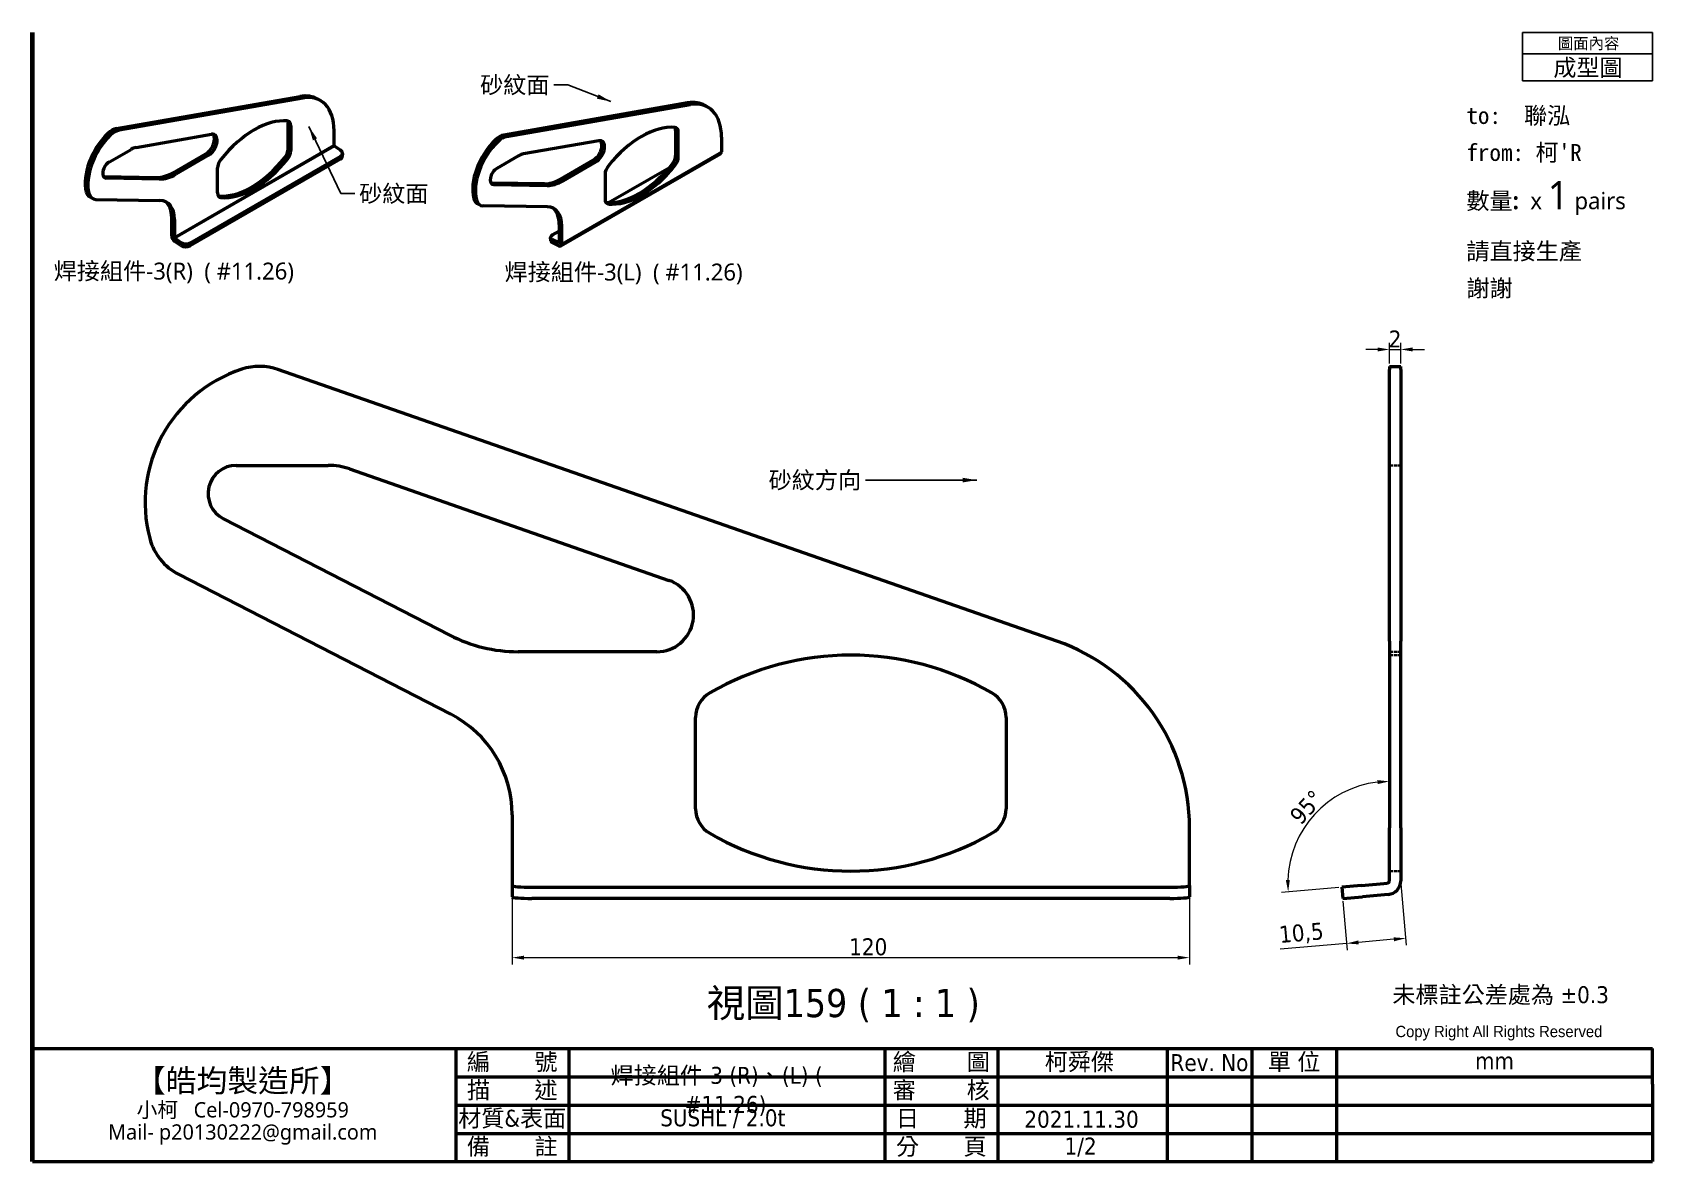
# Model space of a CAD drawing. Header units: millimetres. Extents: x 15 to 876, y 15 to 615.
import ezdxf
from ezdxf.enums import TextEntityAlignment as Align

# ---------------------------------------------------------------- set-up
doc = ezdxf.new("R2010")
doc.units = ezdxf.units.MM
doc.header["$LTSCALE"] = 3
doc.linetypes.add('DASHED', pattern=[0.2068, 0.1655, -0.0413])
for name, color, linetype, lineweight in [('可見 (ISO)', 7, 'Continuous', 50), ('圖框 (ISO)', 7, 'Continuous', 70), ('標註 (ISO)', 12, 'Continuous', 18), ('標題 (ISO)', 7, 'Continuous', 50), ('窄部可見 (ISO)', 7, 'Continuous', 35), ('符號 (ISO)', 7, 'Continuous', 25), ('隱藏 (ISO)', 7, 'DASHED', 35)]:
    doc.layers.add(name, color=color, linetype=linetype, lineweight=lineweight)
doc.styles.add('@2.0標示文字 (ISO)', font='tahoma_0.ttf')
doc.styles.add('@3.0標示文字 (ISO)', font='tahoma_0.ttf')
doc.styles.add('標示文字 (ISO)', font='tahoma_0.ttf')
doc.styles.add('註記文字 (ISO)', font='tahoma_0.ttf')
doc.dimstyles.new('預設 (ISO)', dxfattribs={"dimscale": 3, "dimtxt": 3, "dimasz": 2.1, "dimexe": 1.2, "dimexo": 0.5, "dimgap": 0.3, "dimtad": 1, "dimrnd": 1e-08, "dimtxsty": '@3.0標示文字 (ISO)', "dimcen": 0.09, "dimdle": 3, "dimclrd": 256, "dimclre": 256, "dimclrt": 256, "dimazin": 2, "dimtfac": 1, "dimtmove": 0, "dimatfit": 3, "dimfxl": 0, "dimtolj": 1, "dimtzin": 0, "dimlwd": -1, "dimlwe": -1, "dimarcsym": 0})
doc.dimstyles.new('預設 - Method 1b (ISO)$7', dxfattribs={"dimscale": 3, "dimtxt": 3, "dimasz": 2.5, "dimexe": 3.175, "dimexo": 0, "dimgap": 0.762, "dimtad": 1, "dimtoh": 1, "dimrnd": 1e-08, "dimtxsty": '註記文字 (ISO)', "dimcen": 0.09, "dimdle": 10, "dimclrd": 256, "dimclre": 256, "dimclrt": 256, "dimazin": 2, "dimtfac": 1.166667, "dimtmove": 0, "dimatfit": 3, "dimfxl": 0, "dimtolj": 1, "dimlwd": -1, "dimlwe": -1, "dimarcsym": 0})

# ---------------------------------------------------------------- blocks, each defined once
blk = doc.blocks.new('圖框 預設圖框')
at = {"layer": '圖框 (ISO)', "flags": 128}
blk.add_lwpolyline([(5, 5), (5, 205)], dxfattribs=at)
blk = doc.blocks.new('標題欄框 KSJ-單位mm')
at = {"layer": '標題 (ISO)'}
for p, q in [((41.84, 139.37), (328.84, 139.37)), ((41.84, 130.09), (41.84, 139.37)), ((116.84, 139.37), (116.84, 119.37)), ((136.84, 139.37), (136.84, 119.37)), ((136.84, 139.37), (136.84, 119.37)), ((192.84, 139.37), (192.84, 119.37)), ((212.84, 139.37), (212.84, 119.37)), ((212.84, 139.37), (212.84, 119.37)), ((242.84, 139.37), (242.84, 119.37)), ((257.84, 139.37), (257.84, 119.37)), ((272.84, 139.37), (272.84, 119.37)), ((328.84, 133.09), (328.84, 139.37)), ((116.84, 134.37), (192.84, 134.37)), ((192.84, 134.37), (212.84, 134.37)), ((212.84, 134.37), (242.84, 134.37)), ((242.84, 134.37), (328.84, 134.37)), ((328.84, 133.09), (328.84, 119.37)), ((41.84, 119.37), (41.84, 130.09)), ((116.84, 129.37), (192.84, 129.37)), ((192.84, 129.37), (242.84, 129.37)), ((242.84, 129.37), (328.84, 129.37)), ((116.84, 124.37), (192.84, 124.37)), ((192.84, 124.37), (242.84, 124.37)), ((242.84, 124.37), (328.84, 124.37)), ((41.84, 119.37), (328.84, 119.37)), ((242.84, 119.37), (328.84, 119.37))]:
    blk.add_line(p, q, dxfattribs=at)
at = {"layer": '標題 (ISO)', "insert": (283.3, 143.41), "char_height": 2, "attachment_point": 1, "style": '註記文字 (ISO)'}
blk.add_mtext('\\f新細明體|b0|i0;\\H2.0000;Copy Right All Rights Reserved', dxfattribs=at)
at = {"layer": '標題 (ISO)', "char_height": 3, "attachment_point": 5, "style": '註記文字 (ISO)'}
for s, insert, width in [('編       號', (126.84, 136.87), 20), ('繪        圖        ', (202.84, 136.87), 20), ('Rev. No', (250.34, 136.87), 15), ('單 位 ', (265.34, 136.87), 15), ('mm', (300.84, 137.21), 56), ('描       述', (126.84, 131.87), 20), ('審        核', (202.84, 131.87), 20), ('材質&表面', (126.84, 126.87), 20), ('日       期', (202.84, 126.87), 20), ('備       註', (126.84, 121.87), 20), ('分       頁', (202.84, 121.87), 20)]:
    blk.add_mtext(s, dxfattribs=dict(at, insert=insert, width=width))
at = {"layer": '標題 (ISO)', "insert": (79.1, 129.03), "char_height": 3, "width": 74.2489, "attachment_point": 5, "line_spacing_factor": 0.871881, "style": '註記文字 (ISO)'}
blk.add_mtext('{\\fMicrosoft JhengHei|b1|i0|c136|p34;\\H1.33333x;【皓均製造所】\\P\\fMicrosoft JhengHei|b0|i0|c136|p34;\\H0.675x;小柯   \\fMicrosoft JhengHei|b0|i0|c0|p34;Cel-\\f@Microsoft JhengHei|b0|i0|c0|p34;0970-798959\\H1.40979x; \\H0.70932x;\\P\\fMicrosoft JhengHei|b0|i0|c0|p34;Mail- \\f@Microsoft JhengHei|b0|i0|c0|p34;p20130222@gmail.com\\H1.08693x; }', dxfattribs=at)
at = {"layer": '標題 (ISO)', "style": '註記文字 (ISO)'}
for tag, p in [('請輸入編號', (164.84, 136.87)), ('請輸入審核人員', (227.84, 131.87)), ('(變更序號)輸入1', (250.34, 131.87)), ('變更的日期1', (265.34, 131.87)), ('設計變更的內容1', (300.84, 131.87)), ('(變更序號)輸入2', (250.34, 126.87)), ('變更的日期2', (265.34, 126.87)), ('設計變更的內容2', (300.84, 126.87)), ('請輸入備註', (164.84, 121.87)), ('(變更序號)輸入3', (250.34, 121.87)), ('變更的日期3', (265.34, 121.87)), ('設計變更的內容3', (300.84, 121.87))]:
    blk.add_attdef(tag, text='', height=3, dxfattribs=at).set_placement(p, align=Align.MIDDLE_CENTER)
for tag, p in [('請輸入繪圖人員_001', (221.16, 135.53)), ('請輸入描述_001', (144.27, 133.14)), ('請輸入描述_002', (157.39, 128)), ('請輸入材質&表面處理_001', (153.05, 125.62)), ('請輸入日期_001', (217.56, 125.37)), ('請輸入分頁_001', (224.67, 120.62))]:
    blk.add_attdef(tag, p, '', height=3, dxfattribs=at)
blk = doc.blocks.new('表格1')
at = {"layer": '符號 (ISO)'}
for p, q in [((268.95, 205), (292, 205)), ((268.95, 205), (268.95, 201.22)), ((292, 205), (292, 201.22)), ((268.95, 201.22), (292, 201.22)), ((268.95, 201.22), (268.95, 196.44)), ((292, 201.22), (292, 196.44)), ((268.95, 196.44), (292, 196.44))]:
    blk.add_line(p, q, dxfattribs=at)
at = {"layer": '符號 (ISO)', "attachment_point": 7}
for s, insert, char_height, style in [('圖面內容', (275.21, 201.83), 2, '@2.0標示文字 (ISO)'), ('成型圖', (274.42, 196.92), 3, '@3.0標示文字 (ISO)')]:
    blk.add_mtext(s, dxfattribs=dict(at, insert=insert, char_height=char_height, style=style))
blk = doc.blocks.new('*D11')
at = {"layer": 'Defpoints', "color": 0}
for p in [(742.13, 164.11), (711.33, 154.82), (744.8, 133.66)]:
    blk.add_point(p, dxfattribs=at)
at = {"layer": '標註 (ISO)'}
for p, q in [((742.26, 162.62), (745.11, 130.07)), ((711.46, 153.33), (713.74, 127.33)), ((713.43, 130.91), (678.14, 127.83)), ((738.52, 133.11), (719.7, 131.46))]:
    blk.add_line(p, q, dxfattribs=at)
for points in [[(719.61, 132.51), (719.79, 130.42), (713.43, 130.91)], [(738.43, 134.16), (738.61, 132.06), (744.8, 133.66)]]:
    blk.add_solid(points, dxfattribs=at)
at = {"layer": '標註 (ISO)', "insert": (688.92, 141.13), "char_height": 9, "attachment_point": 2, "rotation": 5, "style": '@3.0標示文字 (ISO)'}
blk.add_mtext('\\A1;10,5', dxfattribs=at)
blk = doc.blocks.new('*D12')
at = {"layer": 'Defpoints', "color": 0}
for p in [(707.78, 208.98), (736.13, 164.51), (710.81, 160.8), (736.13, 163.01)]:
    blk.add_point(p, dxfattribs=at)
at = {"layer": '標註 (ISO)'}
for p, q in [((736.13, 166.01), (736.13, 220.61)), ((709.32, 160.67), (678.75, 157.99))]:
    blk.add_line(p, q, dxfattribs=at)
blk.add_arc((736.13, 163.01), 54, 96.6883, 178.3117, dxfattribs=at)
for points in [[(729.78, 217.7), (729.91, 215.6), (736.13, 217.01)], [(683.21, 164.64), (681.11, 164.58), (682.34, 158.31)]]:
    blk.add_solid(points, dxfattribs=at)
at = {"layer": '標註 (ISO)', "insert": (688.75, 206.43), "char_height": 9, "attachment_point": 2, "rotation": 47.5, "style": '@3.0標示文字 (ISO)'}
blk.add_mtext('\\A1;95°', dxfattribs=at)
blk = doc.blocks.new('*D13')
at = {"layer": 'Defpoints', "color": 0}
for p in [(269.92, 164.11), (629.92, 164.11), (629.92, 123.38)]:
    blk.add_point(p, dxfattribs=at)
at = {"layer": '標註 (ISO)'}
for p, q in [((269.92, 162.61), (269.92, 119.78)), ((629.92, 162.61), (629.92, 119.78)), ((276.22, 123.38), (623.62, 123.38))]:
    blk.add_line(p, q, dxfattribs=at)
for points in [[(276.22, 124.43), (276.22, 122.33), (269.92, 123.38)], [(623.62, 124.43), (623.62, 122.33), (629.92, 123.38)]]:
    blk.add_solid(points, dxfattribs=at)
at = {"layer": '標註 (ISO)', "insert": (459.18, 133.65), "char_height": 9, "attachment_point": 2, "style": '@3.0標示文字 (ISO)'}
blk.add_mtext('\\A1;120', dxfattribs=at)
blk = doc.blocks.new('*D14')
at = {"layer": 'Defpoints', "color": 0}
for p in [(742.13, 446.53), (736.13, 437.53), (742.13, 437.53)]:
    blk.add_point(p, dxfattribs=at)
at = {"layer": '標註 (ISO)'}
for p, q in [((736.13, 439.03), (736.13, 450.13)), ((742.13, 439.03), (742.13, 450.13)), ((729.83, 446.53), (723.53, 446.53)), ((736.13, 446.53), (742.13, 446.53)), ((748.43, 446.53), (754.73, 446.53))]:
    blk.add_line(p, q, dxfattribs=at)
for points in [[(729.83, 447.58), (729.83, 445.48), (736.13, 446.53)], [(748.43, 447.58), (748.43, 445.48), (742.13, 446.53)]]:
    blk.add_solid(points, dxfattribs=at)
at = {"layer": '標註 (ISO)', "insert": (739.13, 456.61), "char_height": 9, "attachment_point": 2, "style": '@3.0標示文字 (ISO)'}
blk.add_mtext('\\A1;2', dxfattribs=at)

msp = doc.modelspace()

# ---------------------------------------------------------------- linework, layer by layer
at = {"layer": '可見 (ISO)'}
for p, q in [((59.702, 563.903), (157.281, 580.958)), ((158.696, 580.142), (61.116, 563.086)), ((168.048, 578.764), (166.634, 579.581)), ((363.179, 577.512), (265.6, 560.457)), ((267.014, 559.64), (364.593, 576.696)), ((373.946, 575.318), (372.532, 576.135)), ((70.094, 553.89), (110.089, 560.878)), ((150.902, 553.04), (150.902, 566.254)), ((152.316, 565.437), (152.316, 552.223)), ((175.297, 555.051), (175.297, 562.742)), ((356.8, 562.808), (356.8, 549.594)), ((358.214, 548.777), (358.214, 561.991)), ((55.902, 546.219), (67.417, 552.867)), ((178.8, 552.375), (175.555, 554.576)), ((315.987, 557.432), (275.992, 550.444)), ((381.195, 559.296), (381.195, 551.605)), ((89.784, 540.469), (107.161, 550.503)), ((108.576, 549.686), (91.198, 539.653)), ((178.668, 547.718), (98.765, 501.586)), ((98.888, 503.141), (178.791, 549.273)), ((113.425, 529.769), (113.425, 542.984)), ((179.815, 550.67), (179.691, 549.114)), ((273.314, 549.421), (261.799, 542.773)), ((313.059, 547.057), (295.681, 537.023)), ((295.845, 501.516), (380.698, 550.506)), ((297.096, 536.207), (314.473, 546.24)), ((321.127, 524.547), (353.582, 543.285)), ((52.87, 538.389), (81.212, 537.917)), ((82.626, 537.101), (54.284, 537.573)), ((287.11, 534.471), (258.768, 534.943)), ((260.182, 534.127), (288.524, 533.655)), ((319.323, 539.538), (319.323, 526.323)), ((46.898, 526.769), (45.483, 527.586)), ((48.663, 526.301), (82.771, 525.735)), ((252.795, 523.323), (251.381, 524.14)), ((288.669, 522.289), (254.561, 522.855)), ((89.03, 506.877), (89.03, 516.46)), ((90.444, 515.644), (90.444, 506.061)), ((291.434, 507.404), (294.928, 509.421)), ((294.928, 513.014), (294.928, 503.431)), ((296.342, 502.615), (296.342, 512.198)), ((93.824, 501.829), (90.579, 504.031)), ((90.703, 505.586), (93.948, 503.385)), ((290.532, 504.278), (290.409, 505.976)), ((294.67, 503.255), (291.425, 504.801)), ((291.548, 503.103), (294.793, 501.557)), ((559.486, 291.523), (145.492, 435.853)), ((736.133, 437.525), (736.133, 435.853)), ((736.133, 437.525), (742.133, 437.525)), ((736.133, 291.523), (736.133, 435.853)), ((742.133, 435.853), (742.133, 437.525)), ((742.133, 435.853), (742.133, 291.523)), ((123.368, 384.942), (172.222, 384.942)), ((183.581, 383.018), (353.265, 323.855)), ((236.75, 294.747), (116.506, 356.603)), ((92.658, 327.114), (237.365, 252.681)), ((346.845, 285.942), (273.117, 285.942)), ((736.133, 291.523), (736.133, 192.375)), ((742.133, 192.375), (742.133, 291.523)), ((367.42, 202.476), (367.42, 251.028)), ((532.42, 251.028), (532.42, 202.476)), ((269.92, 199.325), (269.92, 164.114)), ((629.92, 164.114), (629.92, 192.375)), ((736.133, 164.114), (736.133, 192.375)), ((742.133, 192.375), (742.133, 164.114)), ((269.92, 164.114), (269.92, 162.919)), ((629.92, 162.919), (629.92, 164.114)), ((269.92, 162.919), (269.92, 161.715)), ((269.92, 161.715), (269.92, 155.737)), ((280.42, 160.799), (619.42, 160.799)), ((629.92, 161.715), (629.92, 162.919)), ((629.92, 161.715), (629.92, 155.737)), ((721.271, 161.715), (710.811, 160.799)), ((710.811, 160.799), (711.334, 154.822)), ((711.334, 154.822), (721.794, 155.737)), ((721.271, 161.715), (735.038, 162.919)), ((735.561, 156.942), (721.794, 155.737)), ((619.42, 154.822), (280.42, 154.822))]:
    msp.add_line(p, q, dxfattribs=at)
for centre, radius, start, end in [((149.567, 365.114), 74.646, 108.208322, 194.691451), ((135.616, 407.525), 30, 70.78, 108.208322), ((123.368, 369.942), 15, 90, 242.777858), ((172.222, 350.442), 34.5, 70.777858, 90), ((106.38, 353.792), 30, 194.691451, 242.78), ((346.845, 305.442), 19.5, 270, 70.777858), ((273.117, 365.442), 79.5, 242.777858, 270), ((524.92, 192.375), 105, 0, 70.78), ((449.92, 134.114), 150, 60, 120), ((382.42, 251.028), 15, 120, 180), ((517.42, 251.028), 15, 0, 60), ((209.92, 199.325), 60, 0, 62.78), ((382.42, 202.476), 15, 180, 240), ((517.42, 202.476), 15, 300, 0), ((449.92, 319.389), 150, 240, 300), ((734.933, 164.114), 1.2, 275, 0), ((734.933, 164.114), 7.2, 275, 0)]:
    msp.add_arc(centre, radius, start, end, dxfattribs=at)
for centre, major_axis, ratio, start_param, end_param in [((149.134, 549.27), (17.5, 30.311), 0.5773503, 0, 0.4499459), ((150.548, 548.454), (17.5, 30.311), 0.5773503, 5.4977871, 6.7331312), ((355.032, 545.824), (17.5, 30.311), 0.5773503, 0, 0.4499459), ((356.446, 545.008), (17.5, 30.311), 0.5773503, 5.4977871, 6.7331312), ((132.871, 522.391), (25, 43.301), 0.5773503, 0.2617994, 1.3089969), ((60.663, 545.204), (12.441, 21.549), 0.5773503, 1.1031933, 2.6126087), ((62.077, 544.388), (-12.441, -21.549), 0.5773503, 4.244786, 5.7542013), ((57.374, 554.849), (5, 8.66), 0.5773503, 0.4499459, 1.1031933), ((58.789, 554.032), (-5, -8.66), 0.5773503, 3.5915385, 4.244786), ((107.161, 555.81), (3.25, 5.629), 0.5773503, 3.9269908, 6.0638598), ((108.576, 554.993), (3.25, 5.629), 0.5773503, 3.9269908, 6.7330938), ((147.366, 564.213), (2.5, 4.33), 0.5773503, 5.4977871, 5.9969643), ((148.781, 563.396), (2.5, 4.33), 0.5773503, 5.4977871, 6.5449847), ((263.272, 551.403), (-5, -8.66), 0.5773503, 3.5915385, 4.244786), ((338.769, 518.945), (25, 43.301), 0.5773503, 0.2617994, 1.3089969), ((353.264, 560.767), (2.5, 4.33), 0.5773503, 5.4977871, 5.9969643), ((354.678, 559.95), (2.5, 4.33), 0.5773503, 5.4977871, 6.5449847), ((67.417, 543.478), (5.75, 9.959), 0.5773503, 0.4499085, 0.7853982), ((147.366, 550.998), (2.5, 4.33), 0.5773503, 4.4505896, 5.4977871), ((148.781, 550.182), (-2.5, -4.33), 0.5773503, 1.3089969, 2.3561945), ((175.58, 554.887), (-0.2, 0.346), 0.5773503, 0.7853982, 2.268928), ((176.325, 550.946), (3.489, -0.276), 0.6254727, 5.5453987, 7.116195), ((266.56, 541.758), (-12.441, -21.549), 0.5773503, 4.244786, 5.7542013), ((267.974, 540.942), (12.441, 21.549), 0.5773503, 1.1031933, 2.6126087), ((264.686, 550.586), (5, 8.66), 0.5773503, 0.4499459, 1.1031933), ((313.059, 552.364), (3.25, 5.629), 0.5773503, 3.9269908, 6.0638598), ((314.473, 551.547), (3.25, 5.629), 0.5773503, 3.9269908, 6.7330938), ((379.498, 552.584), (1.2, -2.078), 0.5773503, 0, 0.7853982), ((55.902, 542.137), (-2.5, -4.33), 0.5773503, 3.9269908, 6.5934675), ((116.961, 545.025), (2.5, 4.33), 0.5773503, 1.3089969, 2.3561945), ((131.457, 573.633), (-25, -43.301), 0.5773503, 0.2643405, 1.3089969), ((132.871, 572.816), (-25, -43.301), 0.5773503, 0.2617994, 1.3089969), ((176.202, 549.39), (3.489, -0.276), 0.6254727, 5.5453987, 6.2831853), ((261.799, 538.691), (-2.5, -4.33), 0.5773503, 3.9269908, 6.5934675), ((273.314, 540.032), (-5.75, -9.959), 0.5773503, 3.5915011, 3.9269908), ((322.859, 541.579), (-2.5, -4.33), 0.5773503, 4.4505896, 5.4977871), ((337.354, 570.187), (-25, -43.301), 0.5773503, 0.2643405, 1.3089969), ((338.769, 569.37), (-25, -43.301), 0.5773503, 0.2617994, 1.3089969), ((353.264, 547.552), (-2.5, -4.33), 0.5773503, 1.3089969, 2.3561945), ((354.678, 546.736), (2.5, 4.33), 0.5773503, 4.4505896, 5.4977871), ((54.487, 542.953), (-2.5, -4.33), 0.5773503, 0.2867566, 0.3102822), ((89.784, 562.107), (-13.25, -22.95), 0.5773503, 0.3102822, 0.7853982), ((91.198, 561.29), (-13.25, -22.95), 0.5773503, 0.3102822, 0.7853982), ((260.385, 539.507), (-2.5, -4.33), 0.5773503, 0.2867566, 0.3102822), ((295.681, 558.661), (-13.25, -22.95), 0.5773503, 0.3102822, 0.7853982), ((297.096, 557.844), (-13.25, -22.95), 0.5773503, 0.3102822, 0.7853982), ((50.483, 536.246), (-5, -8.66), 0.5773503, 5.7542013, 6.2831853), ((51.898, 535.429), (-5, -8.66), 0.5773503, 5.7542013, 6.5935048), ((76.302, 507.479), (10, 17.321), 0.5773503, 5.4977871, 6.5935048), ((116.961, 531.811), (-2.5, -4.33), 0.5773503, 5.4977871, 6.5449847), ((256.381, 532.8), (-5, -8.66), 0.5773503, 5.7542013, 6.2831853), ((257.795, 531.983), (-5, -8.66), 0.5773503, 5.7542013, 6.5935048), ((322.859, 528.365), (-2.5, -4.33), 0.5773503, 5.4977871, 6.5449847), ((74.888, 508.295), (10, 17.321), 0.5773503, 5.4977871, 6.2124156), ((282.2, 504.033), (10, 17.321), 0.5773503, 5.4977871, 6.5935048), ((280.786, 504.849), (10, 17.321), 0.5773503, 5.4977871, 6.2124156), ((90.727, 505.897), (-1.2, 2.078), 0.5773503, 0.7853982, 2.268928), ((90.727, 505.897), (0.2, -0.346), 0.5773503, 3.9269908, 5.4105207), ((96.299, 503.258), (-3.489, 0.276), 0.6254727, 0.8330097, 2.403806), ((96.422, 504.814), (3.489, -0.276), 0.6254727, 3.9746024, 5.5453987), ((293.9, 506.23), (-3.491, -0.253), 0.5248339, 5.4578006, 7.0285969), ((294.023, 504.532), (-3.491, -0.253), 0.5248339, 0, 0.7454116), ((294.645, 503.595), (0.2, -0.346), 0.5773503, 5.5850536, 7.0685835), ((294.645, 503.595), (1.2, -2.078), 0.5773503, 5.5850536, 7.0685835), ((280.42, 161.715), (-10.5, 0), 0.0871557, 0, 1.5707963), ((280.42, 155.737), (-10.5, 0), 0.0871557, 0, 1.5707963), ((619.42, 161.715), (10.5, 0), 0.0871557, 4.712389, 6.2831853), ((619.42, 155.737), (10.5, 0), 0.0871557, 4.712389, 6.2831853)]:
    msp.add_ellipse(centre, major_axis=major_axis, ratio=ratio, start_param=start_param, end_param=end_param, dxfattribs=at)
at = {"layer": '窄部可見 (ISO)'}
for p, q in [((158.696, 580.142), (157.281, 580.958)), ((363.179, 577.512), (364.593, 576.696)), ((56.579, 560.513), (55.165, 561.329)), ((61.116, 563.086), (59.702, 563.903)), ((152.316, 565.437), (150.902, 566.254)), ((265.6, 560.457), (267.014, 559.64)), ((356.8, 562.808), (358.214, 561.991)), ((175.297, 555.051), (90.444, 506.061)), ((175.555, 554.576), (90.703, 505.586)), ((152.316, 552.223), (150.902, 553.04)), ((261.063, 557.883), (262.477, 557.067)), ((296.342, 502.615), (381.195, 551.605)), ((108.576, 549.686), (107.161, 550.503)), ((150.548, 547.667), (149.134, 548.483)), ((178.791, 549.273), (178.668, 547.718)), ((313.059, 547.057), (314.473, 546.24)), ((355.032, 545.037), (356.446, 544.221)), ((356.8, 549.594), (358.214, 548.777)), ((54.284, 537.573), (52.87, 538.389)), ((82.626, 537.101), (81.212, 537.917)), ((91.198, 539.653), (89.784, 540.469)), ((258.768, 534.943), (260.182, 534.127)), ((287.11, 534.471), (288.524, 533.655)), ((295.681, 537.023), (297.096, 536.207)), ((45.058, 529.41), (43.643, 530.226)), ((115.193, 527.255), (113.899, 528.002)), ((249.541, 526.78), (250.955, 525.964)), ((319.797, 524.556), (321.091, 523.809)), ((90.444, 515.644), (89.03, 516.46)), ((294.928, 513.014), (296.342, 512.198)), ((93.948, 503.385), (93.824, 501.829)), ((98.888, 503.141), (98.765, 501.586)), ((291.425, 504.801), (291.548, 503.103)), ((294.927, 503.403), (294.67, 503.255))]:
    msp.add_line(p, q, dxfattribs=at)
at = {"layer": '隱藏 (ISO)', "ltscale": 3.807451}
for p, q in [((736.133, 384.942), (742.133, 384.942)), ((736.133, 285.942), (742.133, 285.942)), ((736.133, 284.114), (742.133, 284.114)), ((736.133, 169.389), (742.133, 169.389))]:
    msp.add_line(p, q, dxfattribs=at)

# ---------------------------------------------------------------- block references
at = {"xscale": 3, "yscale": 3, "zscale": 3}
for name in ['圖框 預設圖框', '表格1']:
    msp.add_blockref(name, (0, 0), dxfattribs=at)
msp.add_blockref('標題欄框 KSJ-單位mm', (-110.533, -343.096), dxfattribs=at).add_auto_attribs({'請輸入描述_001': '焊接組件-3 (R)、(L) (', '請輸入材質&表面處理_001': 'SUSHL / 2.0t', '請輸入繪圖人員_001': '柯舜傑', '請輸入日期_001': '2021.11.30', '請輸入分頁_001': '1/2', '請輸入描述_002': '#11.26)'})

# ---------------------------------------------------------------- texts
at = {"layer": '符號 (ISO)', "char_height": 9, "style": '註記文字 (ISO)'}
for s, insert, width, attachment_point in [('\\f微軟正黑體|b0|i0;\\H9.0000;砂紋面', (289.786, 591.597), 35.69099, 3), ('\\f微軟正黑體|b0|i0;\\H9.0000;砂紋面', (188.678, 533.854), 35.69099, 1), ('\\f微軟正黑體|b0|i0;\\H9.0000;焊接組件\\fSegoe UI|b0|i0;\\H9.0000;-3(R)  ( #11.26)', (26.351, 492.689), 131.55182, 1), ('\\f微軟正黑體|b0|i0;\\H9.0000;焊接組件\\fSegoe UI|b0|i0;\\H9.0000;-3(L)  ( #11.26)', (265.929, 492.179), 129.91545, 1), ('\\f微軟正黑體|b0|i0;\\H9.0000;砂紋方向', (455.377, 381.613), 47.58799, 3), ('未標註公差處為 ±0.3', (737.694, 108.188), 167.42337, 1)]:
    msp.add_mtext(s, dxfattribs=dict(at, insert=insert, width=width, attachment_point=attachment_point))
at = {"layer": '符號 (ISO)', "insert": (777.047, 575.356), "char_height": 9, "width": 160.71368, "attachment_point": 1, "line_spacing_factor": 1.310504, "style": '註記文字 (ISO)'}
msp.add_mtext("{\\fMingLiU|b0|i0|c0|p49;\\H1x;to:  \\fMingLiU|b0|i0|c136|p49;聯泓\\P\\fMingLiU|b0|i0|c0|p49;from: \\fMingLiU|b0|i0|c136|p49;柯\\fMingLiU|b0|i0|c0|p49;'R\\P\\fMingLiU|b0|i0|c136|p49;數量\\f@Malgun Gothic|b1|i0|c0|p34;: \\f@Malgun Gothic|b0|i0|c0|p34; x \\H1.66667x;1\\H0.6x; pairs\\fMingLiU|b0|i0|c0|p49;\\P\\fMingLiU|b0|i0|c136|p49;請直接生產\\P謝謝}", dxfattribs=at)
at = {"layer": '符號 (ISO)', "insert": (373.344, 89.06), "char_height": 15, "attachment_point": 7, "style": '標示文字 (ISO)'}
msp.add_mtext('視圖159 ( 1 : 1 )', dxfattribs=at)

# ---------------------------------------------------------------- dimensions: what is measured, and where the dimension line sits
at = {"layer": '標註 (ISO)'}
for base, p1, p2, angle, override, picture, middle in [((742.133, 446.525), (736.133, 437.525), (742.133, 437.525), 180, {"dimgap": 0.3, "dimdec": 2, "dimlfac": 0.333333, "dimtol": 0, "dimlim": 0, "dimtp": 0, "dimtm": 0, "dimtdec": 2, "dimtofl": 1, "dimatfit": 1}, '*D14', (739.133, 446.525)), ((629.92, 123.375), (269.92, 164.114), (629.92, 164.114), 180, {"dimgap": 0.3, "dimdec": 2, "dimlfac": 0.333333, "dimtol": 0, "dimlim": 0, "dimtp": 0, "dimtm": 0, "dimtdec": 2, "dimtofl": 0, "dimatfit": 1}, '*D13', (459.18, 123.375)), ((744.798, 133.658), (711.334, 154.822), (742.133, 164.114), 185, {"dimgap": 0.3, "dimdec": 2, "dimlfac": 0.333333, "dimtol": 0, "dimlim": 0, "dimtp": 0, "dimtm": 0, "dimtdec": 2, "dimtofl": 0, "dimatfit": 2}, '*D11', (689.996, 128.864))]:
    dim = msp.add_linear_dim(base=base, p1=p1, p2=p2, angle=angle, dimstyle='預設 (ISO)', override=override, dxfattribs=at)
    dim.commit()
    dim.dimension.update_dxf_attribs({"geometry": picture, "text_midpoint": middle, "dimtype": 160})
dim = msp.add_angular_dim_3p(base=(707.785, 208.975), center=(736.133, 163.015), p1=(736.133, 164.515), p2=(710.811, 160.799), dimstyle='預設 (ISO)', override={"dimgap": 0.3, "dimadec": 2, "dimtol": 0, "dimlim": 0, "dimtp": 0, "dimtm": 0, "dimtdec": 2}, dxfattribs=at)
dim.commit()
dim.dimension.update_dxf_attribs({"geometry": '*D12', "text_midpoint": (696.32, 199.497), "dimtype": 165})

# ---------------------------------------------------------------- leaders
at = {"layer": '符號 (ISO)', "annotation_type": 0, "has_hookline": 1}
for points, hookline_direction, text_width in [([(322.384, 578.239), (299.572, 587.097), (292.072, 587.097)], 1, 34.199), ([(161.926, 564.93), (178.892, 529.354), (186.392, 529.354)], 0, 34.199), ([(516.856, 377.113), (457.663, 377.113)], 1, 45.575)]:
    msp.add_leader(points, dimstyle='預設 - Method 1b (ISO)$7', override={"dimtad": 0}, dxfattribs=dict(at, hookline_direction=hookline_direction, text_width=text_width))

doc.saveas('drawing.dxf')
